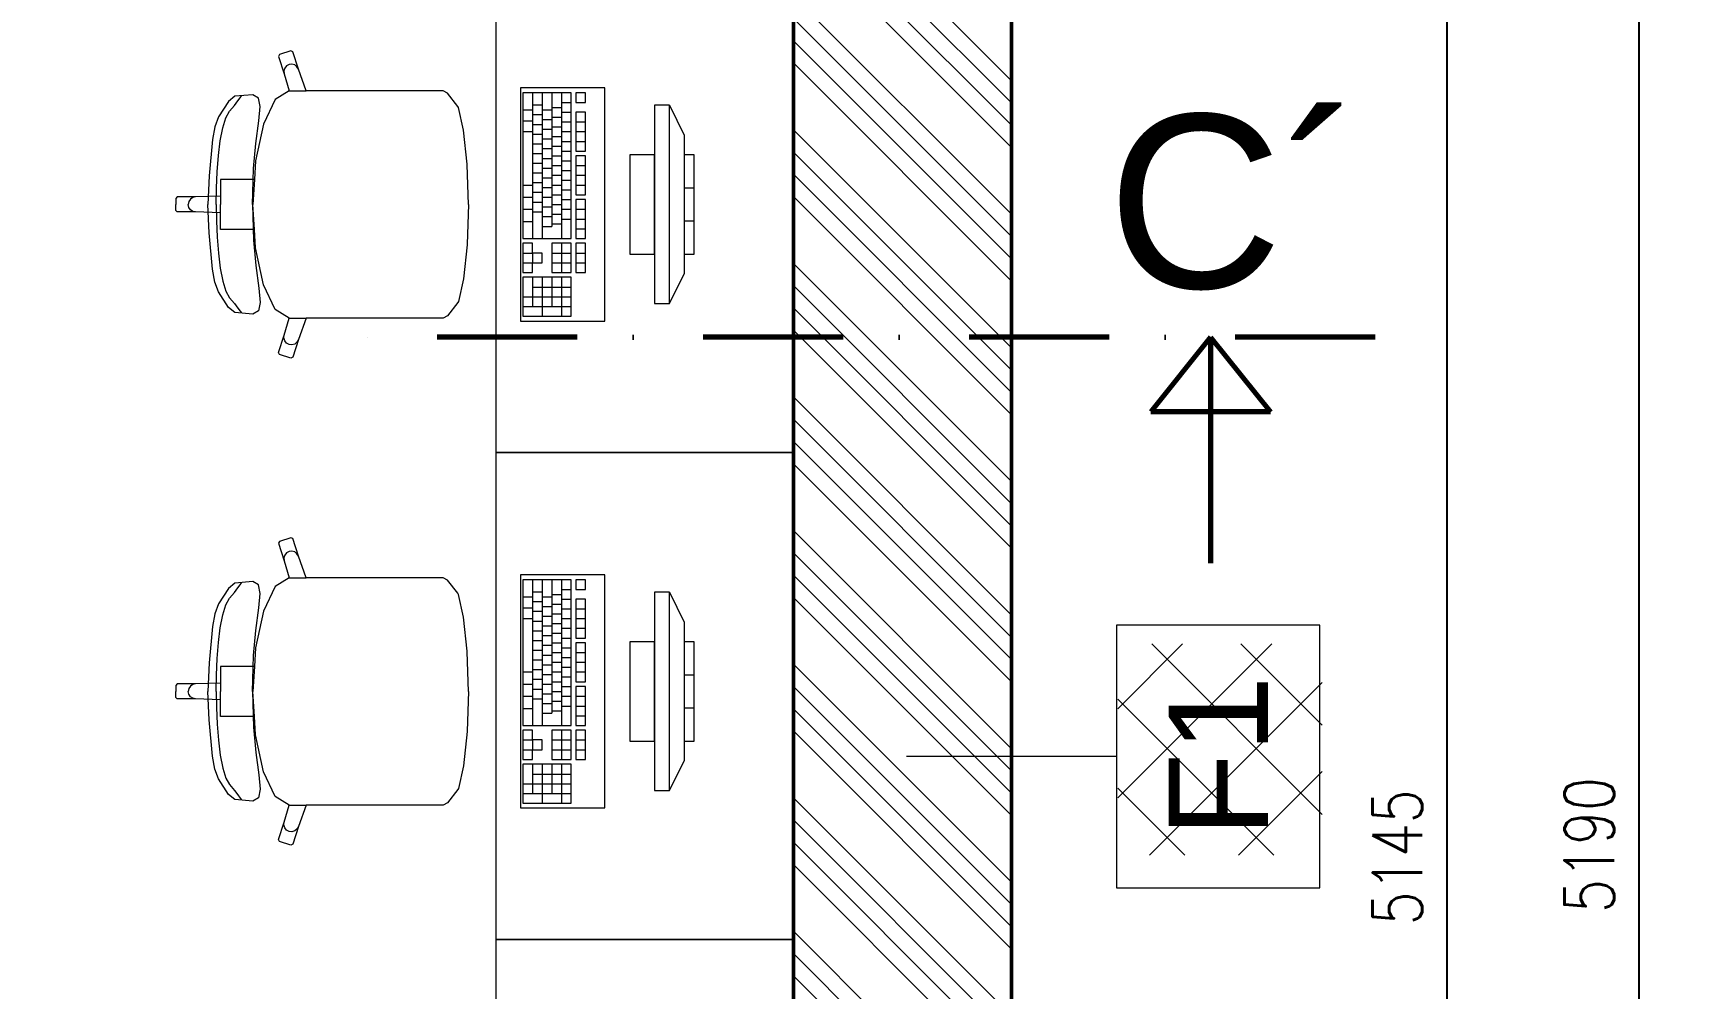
# Model space of a CAD drawing. Header units: millimetres. Extents: x 89194 to 559352, y -753138 to -204019.
# Drawn here: x 350765 to 354084, y -413281 to -411355 of the extents above; entities that cross this region are included whole.
import ezdxf

# ---------------------------------------------------------------- set-up
doc = ezdxf.new("R2010")
doc.units = ezdxf.units.MM
doc.header["$LTSCALE"] = 400
doc.header["$PDMODE"] = 3
doc.linetypes.add('Čerchovaná', pattern=[1340.555525, 705.555534, -352.777767, 0, -282.222223])
for name, color, linetype, lineweight in [('RG_koty', 7, 'Continuous', 9), ('RG_nábytek', 32, 'Continuous', 9), ('RG_skladby konstrukcí', 5, 'Continuous', 9), ('RG_velmi tlustá', 5, 'Continuous', 70), ('RG_zdivo nové', 1, 'Continuous', 50), ('RG_šrafy', 253, 'Continuous', 9)]:
    doc.layers.add(name, color=color, linetype=linetype, lineweight=lineweight)
doc.styles.add('Arial 200', font='Arial.ttf', dxfattribs={"height": 200})
doc.styles.add('GENERATED_STYLE_3', font='Arial.ttf')
doc.styles.add('Koty', font='romans.shx', dxfattribs={"width": 0.8})
doc.dimstyles.new('RG_50_vnitřní', dxfattribs={"dimscale": 50, "dimtxt": 2, "dimasz": 1.6, "dimexe": 1.15, "dimexo": 0, "dimgap": 1, "dimtad": 1, "dimdec": 0, "dimrnd": 5, "dimzin": 0, "dimdsep": 46, "dimtxsty": 'Koty', "dimblk1": 'OBLIQUE', "dimblk2": 'OBLIQUE', "dimsah": 1, "dimcen": 0.09, "dimclrd": 256, "dimclre": 256, "dimclrt": 2, "dimazin": 0, "dimtfac": 1, "dimtdec": 0, "dimtmove": 2, "dimatfit": 3, "dimfxl": 1.15, "dimfxlon": 1, "dimtolj": 1, "dimtzin": 0, "dimarcsym": 0})

# ---------------------------------------------------------------- blocks, each defined once
blk = doc.blocks.new('nabytek_c_1_02')
at = {"layer": 'RG_nábytek'}
for p, q in [((351698.4, -411169.2), (351698.4, -412169.2)), ((352298.4, -412169.2), (352298.4, -411169.2)), ((351262.5, -411348.7), (351260.6, -411352.5)), ((351260.6, -411352.5), (351272, -411387.9)), ((351285.2, -411341.2), (351262.5, -411348.7)), ((351276.5, -411371.7), (351272.9, -411376.4)), ((351281.6, -411368.9), (351276.5, -411371.7)), ((351287.4, -411368.2), (351281.6, -411368.9)), ((351289, -411343.1), (351285.2, -411341.2)), ((351293, -411369.8), (351287.4, -411368.2)), ((351300.4, -411378.5), (351289, -411343.1)), ((351297.6, -411373.4), (351293, -411369.8)), ((351300.4, -411378.5), (351297.6, -411373.4)), ((351272.9, -411376.4), (351271.3, -411382)), ((351271.3, -411382), (351272, -411387.9)), ((351272, -411387.9), (351281.6, -411422)), ((351316.1, -411421.9), (351300.4, -411378.5)), ((351172.6, -411433.1), (351159.4, -411443.6)), ((351208.7, -411429.8), (351172.6, -411433.1)), ((351178, -411442.4), (351183.2, -411436.2)), ((351183.2, -411436.2), (351185.8, -411432.4)), ((351220.2, -411436.5), (351208.7, -411429.8)), ((351223.3, -411453.7), (351220.2, -411436.5)), ((351253.8, -411439.4), (351230, -411489.1)), ((351281.6, -411422), (351253.8, -411439.4)), ((351281.8, -411421.9), (351281.6, -411422)), ((351281.8, -411421.9), (351316.1, -411421.9)), ((351525.2, -411421.9), (351316.1, -411421.9)), ((351561.3, -411421.9), (351525.2, -411421.9)), ((351592.3, -411421.9), (351561.3, -411421.9)), ((351600.9, -411426.5), (351592.3, -411421.9)), ((351622.1, -411453.3), (351600.9, -411426.5)), ((351918.4, -411416.2), (351748.4, -411416.2)), ((351748.4, -411416.2), (351748.4, -411886.2)), ((351753.2, -411426), (351753.2, -411719.7)), ((351850.2, -411426), (351753.2, -411426)), ((351772.6, -411426), (351772.6, -411719.7)), ((351792, -411426), (351792, -411719.7)), ((351811.4, -411426), (351811.4, -411695.3)), ((351830.8, -411426), (351830.8, -411719.7)), ((351850.2, -411719.7), (351850.2, -411426)), ((351859.9, -411426), (351859.9, -411445.6)), ((351879.3, -411426), (351859.9, -411426)), ((351879.3, -411445.6), (351879.3, -411426)), ((351918.4, -411886.2), (351918.4, -411416.2)), ((351159.4, -411443.6), (351139.3, -411474.7)), ((351154.1, -411476.4), (351161.8, -411463.2)), ((351161.8, -411463.2), (351171.8, -411451.5)), ((351171.8, -411451.5), (351178, -411442.4)), ((351220.7, -411482.7), (351223.3, -411453.7)), ((351622.9, -411455.4), (351622.1, -411453.3)), ((351633.6, -411501.3), (351622.9, -411455.4)), ((351753.2, -411460.3), (351772.6, -411460.3)), ((351772.6, -411450.5), (351792, -411450.5)), ((351772.6, -411470), (351792, -411470)), ((351792, -411460.3), (351811.4, -411460.3)), ((351811.4, -411455.4), (351830.8, -411455.4)), ((351830.8, -411445.6), (351850.2, -411445.6)), ((351830.8, -411465.2), (351850.2, -411465.2)), ((351859.9, -411445.6), (351879.3, -411445.6)), ((351859.9, -411465.2), (351859.9, -411543.5)), ((351879.3, -411465.2), (351859.9, -411465.2)), ((351879.3, -411543.5), (351879.3, -411465.2)), ((352018.4, -411451.2), (352018.4, -411851.2)), ((352048.4, -411451.2), (352018.4, -411451.2)), ((352048.4, -411851.2), (352048.4, -411451.2)), ((352048.4, -411451.2), (352078.4, -411511.2)), ((351132.1, -411494.6), (351127.3, -411520.5)), ((351139.3, -411474.7), (351132.1, -411494.6)), ((351142.9, -411522.7), (351147.8, -411496.7)), ((351147.8, -411496.7), (351154.1, -411476.4)), ((351230, -411489.1), (351214.1, -411563.5)), ((351214.9, -411528), (351220.7, -411482.7)), ((351640.8, -411570.1), (351633.6, -411501.3)), ((351753.2, -411482.3), (351772.6, -411482.3)), ((351753.2, -411504.3), (351772.6, -411504.3)), ((351772.6, -411489.6), (351792, -411489.6)), ((351792, -411479.8), (351811.4, -411479.8)), ((351792, -411499.4), (351811.4, -411499.4)), ((351811.4, -411474.9), (351830.8, -411474.9)), ((351811.4, -411494.5), (351830.8, -411494.5)), ((351830.8, -411484.7), (351850.2, -411484.7)), ((351830.8, -411504.3), (351850.2, -411504.3)), ((351859.9, -411484.7), (351879.3, -411484.7)), ((351859.9, -411504.3), (351879.3, -411504.3)), ((351127.3, -411520.5), (351120.3, -411593.7)), ((351139.2, -411552.7), (351142.9, -411522.7)), ((351210.2, -411578.9), (351214.9, -411528)), ((351772.6, -411509.2), (351792, -411509.2)), ((351772.6, -411528.8), (351792, -411528.8)), ((351792, -411519), (351811.4, -411519)), ((351792, -411538.6), (351811.4, -411538.6)), ((351811.4, -411514.1), (351830.8, -411514.1)), ((351811.4, -411533.7), (351830.8, -411533.7)), ((351830.8, -411523.9), (351850.2, -411523.9)), ((351859.9, -411523.9), (351879.3, -411523.9)), ((352078.4, -411511.2), (352078.4, -411791.2)), ((351136.7, -411585.1), (351139.2, -411552.7)), ((351214.1, -411563.5), (351211.7, -411600.9)), ((351640.9, -411571.2), (351640.8, -411570.1)), ((351643.4, -411651.2), (351640.9, -411571.2)), ((351772.6, -411548.4), (351792, -411548.4)), ((351772.6, -411568), (351792, -411568)), ((351792, -411558.2), (351811.4, -411558.2)), ((351811.4, -411553.3), (351830.8, -411553.3)), ((351811.4, -411572.9), (351830.8, -411572.9)), ((351830.8, -411543.5), (351850.2, -411543.5)), ((351830.8, -411563.1), (351850.2, -411563.1)), ((351859.9, -411543.5), (351879.3, -411543.5)), ((351859.9, -411553.3), (351859.9, -411631.6)), ((351879.3, -411553.3), (351859.9, -411553.3)), ((351859.9, -411572.9), (351879.3, -411572.9)), ((351879.3, -411631.6), (351879.3, -411553.3)), ((351968.4, -411551.2), (351968.4, -411751.2)), ((352018.4, -411551.2), (351968.4, -411551.2)), ((352018.4, -411751.2), (352018.4, -411551.2)), ((352078.4, -411551.2), (352078.4, -411751.2)), ((352098.4, -411551.2), (352078.4, -411551.2)), ((352098.4, -411751.2), (352098.4, -411551.2)), ((351120.3, -411593.7), (351118.1, -411651.2)), ((351135.2, -411618.5), (351136.7, -411585.1)), ((351173, -411600.9), (351143.1, -411600.9)), ((351143.1, -411600.9), (351143.1, -411634.3)), ((351211.7, -411600.9), (351173, -411600.9)), ((351207.9, -411651.2), (351210.2, -411578.9)), ((351211.7, -411600.9), (351208.5, -411651.2)), ((351772.6, -411587.5), (351792, -411587.5)), ((351792, -411577.8), (351811.4, -411577.8)), ((351792, -411597.3), (351811.4, -411597.3)), ((351811.4, -411592.4), (351830.8, -411592.4)), ((351830.8, -411582.7), (351850.2, -411582.7)), ((351830.8, -411602.2), (351850.2, -411602.2)), ((351859.9, -411592.4), (351879.3, -411592.4)), ((351056.3, -411636.1), (351053.4, -411639.1)), ((351053.4, -411639.1), (351053.4, -411651.2)), ((351093.2, -411636.1), (351056.3, -411636.1)), ((351087.5, -411637.2), (351082.7, -411640.5)), ((351093.2, -411636.1), (351087.5, -411637.2)), ((351143.1, -411634.3), (351093.2, -411636.1)), ((351134.7, -411651.2), (351135.2, -411618.5)), ((351143.1, -411634.3), (351143.1, -411651.2)), ((351753.2, -411612), (351772.6, -411612)), ((351753.2, -411636.5), (351772.6, -411636.5)), ((351772.6, -411607.1), (351792, -411607.1)), ((351772.6, -411626.7), (351792, -411626.7)), ((351792, -411616.9), (351811.4, -411616.9)), ((351792, -411636.5), (351811.4, -411636.5)), ((351811.4, -411612), (351830.8, -411612)), ((351811.4, -411631.6), (351830.8, -411631.6)), ((351830.8, -411621.8), (351850.2, -411621.8)), ((351859.9, -411612), (351879.3, -411612)), ((351859.9, -411631.6), (351879.3, -411631.6)), ((352078.4, -411617.9), (352098.4, -411617.9)), ((351053.4, -411663.3), (351053.4, -411651.2)), ((351056.3, -411666.3), (351053.4, -411663.3)), ((351093.2, -411666.3), (351056.3, -411666.3)), ((351079.4, -411645.4), (351078.3, -411651.2)), ((351079.4, -411657), (351078.3, -411651.2)), ((351082.7, -411640.5), (351079.4, -411645.4)), ((351082.7, -411661.9), (351079.4, -411657)), ((351087.5, -411665.1), (351082.7, -411661.9)), ((351093.2, -411666.3), (351087.5, -411665.1)), ((351143.1, -411668.1), (351093.2, -411666.3)), ((351120.3, -411708.7), (351118.1, -411651.2)), ((351134.7, -411651.2), (351135.2, -411683.9)), ((351143.1, -411668.1), (351143.1, -411651.2)), ((351143.1, -411701.5), (351143.1, -411668.1)), ((351207.9, -411651.2), (351210.2, -411723.5)), ((351211.7, -411701.5), (351208.5, -411651.2)), ((351643.4, -411651.2), (351640.9, -411731.2)), ((351753.2, -411661), (351772.6, -411661)), ((351772.6, -411646.3), (351792, -411646.3)), ((351772.6, -411665.9), (351792, -411665.9)), ((351792, -411656.1), (351811.4, -411656.1)), ((351811.4, -411651.2), (351830.8, -411651.2)), ((351811.4, -411670.8), (351830.8, -411670.8)), ((351830.8, -411641.4), (351850.2, -411641.4)), ((351830.8, -411661), (351850.2, -411661)), ((351859.9, -411641.4), (351859.9, -411719.7)), ((351879.3, -411641.4), (351859.9, -411641.4)), ((351859.9, -411661), (351879.3, -411661)), ((351879.3, -411719.7), (351879.3, -411641.4)), ((351135.2, -411683.9), (351136.7, -411717.3)), ((351173, -411701.5), (351143.1, -411701.5)), ((351211.7, -411701.5), (351173, -411701.5)), ((351214.1, -411738.9), (351211.7, -411701.5)), ((351753.2, -411685.5), (351772.6, -411685.5)), ((351792, -411675.7), (351811.4, -411675.7)), ((351792, -411695.3), (351811.4, -411695.3)), ((351811.4, -411690.4), (351830.8, -411690.4)), ((351830.8, -411680.6), (351850.2, -411680.6)), ((351859.9, -411680.6), (351879.3, -411680.6)), ((351859.9, -411700.2), (351879.3, -411700.2)), ((352078.4, -411684.5), (352098.4, -411684.5)), ((351127.3, -411781.9), (351120.3, -411708.7)), ((351136.7, -411717.3), (351139.2, -411749.7)), ((351210.2, -411723.5), (351214.9, -411774.4)), ((351230, -411813.3), (351214.1, -411738.9)), ((351640.8, -411732.3), (351633.6, -411801)), ((351640.9, -411731.2), (351640.8, -411732.3)), ((351753.2, -411719.7), (351850.2, -411719.7)), ((351753.2, -411729.5), (351753.2, -411788.3)), ((351772.6, -411729.5), (351753.2, -411729.5)), ((351772.6, -411749.1), (351772.6, -411729.5)), ((351811.4, -411729.5), (351811.4, -411788.3)), ((351850.2, -411729.5), (351811.4, -411729.5)), ((351830.8, -411729.5), (351830.8, -411788.3)), ((351850.2, -411788.3), (351850.2, -411729.5)), ((351859.9, -411719.7), (351879.3, -411719.7)), ((351859.9, -411729.5), (351859.9, -411788.3)), ((351879.3, -411729.5), (351859.9, -411729.5)), ((351879.3, -411788.3), (351879.3, -411729.5)), ((351139.2, -411749.7), (351142.9, -411779.7)), ((351753.2, -411749.1), (351772.6, -411749.1)), ((351753.2, -411768.7), (351772.6, -411768.7)), ((351792, -411749.1), (351772.6, -411749.1)), ((351772.6, -411749.1), (351772.6, -411768.7)), ((351772.6, -411788.3), (351772.6, -411768.7)), ((351772.6, -411768.7), (351792, -411768.7)), ((351792, -411768.7), (351792, -411749.1)), ((351811.4, -411749.1), (351850.2, -411749.1)), ((351811.4, -411768.7), (351850.2, -411768.7)), ((351859.9, -411749.1), (351879.3, -411749.1)), ((351859.9, -411768.7), (351879.3, -411768.7)), ((351968.4, -411751.2), (352018.4, -411751.2)), ((352078.4, -411751.2), (352098.4, -411751.2)), ((351132.1, -411807.8), (351127.3, -411781.9)), ((351142.9, -411779.7), (351147.8, -411805.7)), ((351147.8, -411805.7), (351154.1, -411826)), ((351214.9, -411774.4), (351220.7, -411819.7)), ((351633.6, -411801), (351622.9, -411847)), ((351753.2, -411788.3), (351772.6, -411788.3)), ((351753.2, -411798.1), (351753.2, -411876.4)), ((351850.2, -411798.1), (351753.2, -411798.1)), ((351772.6, -411798.1), (351772.6, -411856.8)), ((351792, -411798.1), (351792, -411876.4)), ((351811.4, -411788.3), (351850.2, -411788.3)), ((351811.4, -411798.1), (351811.4, -411856.8)), ((351830.8, -411798.1), (351830.8, -411876.4)), ((351850.2, -411876.4), (351850.2, -411798.1)), ((351859.9, -411788.3), (351879.3, -411788.3)), ((352048.4, -411851.2), (352078.4, -411791.2)), ((351139.3, -411827.7), (351132.1, -411807.8)), ((351159.4, -411858.8), (351139.3, -411827.7)), ((351154.1, -411826), (351161.8, -411839.2)), ((351220.7, -411819.7), (351223.3, -411848.6)), ((351253.8, -411863), (351230, -411813.3)), ((351753.2, -411837.2), (351850.2, -411837.2)), ((351772.6, -411817.7), (351850.2, -411817.7)), ((351172.6, -411869.3), (351159.4, -411858.8)), ((351161.8, -411839.2), (351171.8, -411850.9)), ((351171.8, -411850.9), (351178, -411860)), ((351208.7, -411872.6), (351172.6, -411869.3)), ((351178, -411860), (351183.2, -411866.2)), ((351183.2, -411866.2), (351185.8, -411870)), ((351220.2, -411865.9), (351208.7, -411872.6)), ((351223.3, -411848.6), (351220.2, -411865.9)), ((351281.6, -411880.3), (351253.8, -411863)), ((351622.1, -411849.1), (351600.9, -411875.9)), ((351622.9, -411847), (351622.1, -411849.1)), ((351753.2, -411856.8), (351850.2, -411856.8)), ((352018.4, -411851.2), (352048.4, -411851.2)), ((351272, -411914.5), (351281.6, -411880.3)), ((351281.8, -411880.5), (351281.6, -411880.3)), ((351281.8, -411880.5), (351316.1, -411880.5)), ((351316.1, -411880.5), (351300.4, -411923.8)), ((351525.2, -411880.5), (351316.1, -411880.5)), ((351561.3, -411880.5), (351525.2, -411880.5)), ((351592.3, -411880.5), (351561.3, -411880.5)), ((351600.9, -411875.9), (351592.3, -411880.5)), ((351748.4, -411886.2), (351918.4, -411886.2)), ((351753.2, -411876.4), (351850.2, -411876.4)), ((351260.6, -411949.9), (351272, -411914.5)), ((351271.3, -411920.4), (351272, -411914.5)), ((351272.9, -411926), (351271.3, -411920.4)), ((351276.5, -411930.7), (351272.9, -411926)), ((351281.6, -411933.5), (351276.5, -411930.7)), ((351287.4, -411934.2), (351281.6, -411933.5)), ((351293, -411932.6), (351287.4, -411934.2)), ((351300.4, -411923.8), (351289, -411959.3)), ((351297.6, -411929), (351293, -411932.6)), ((351300.4, -411923.8), (351297.6, -411929)), ((351262.5, -411953.7), (351260.6, -411949.9)), ((351285.2, -411961.2), (351262.5, -411953.7)), ((351289, -411959.3), (351285.2, -411961.2)), ((351698.4, -412151.2), (352298.4, -412151.2)), ((352298.4, -412151.2), (351698.4, -412151.2)), ((351698.4, -412151.2), (351698.4, -413151.2)), ((352298.4, -413151.2), (352298.4, -412151.2)), ((351262.5, -412330.7), (351260.6, -412334.5)), ((351260.6, -412334.5), (351272, -412369.9)), ((351285.2, -412323.2), (351262.5, -412330.7)), ((351289, -412325.1), (351285.2, -412323.2)), ((351300.4, -412360.5), (351289, -412325.1)), ((351272.9, -412358.4), (351271.3, -412364)), ((351271.3, -412364), (351272, -412369.9)), ((351272, -412369.9), (351281.6, -412404)), ((351276.5, -412353.7), (351272.9, -412358.4)), ((351281.6, -412350.9), (351276.5, -412353.7)), ((351287.4, -412350.2), (351281.6, -412350.9)), ((351293, -412351.8), (351287.4, -412350.2)), ((351297.6, -412355.4), (351293, -412351.8)), ((351300.4, -412360.5), (351297.6, -412355.4)), ((351316.1, -412403.9), (351300.4, -412360.5)), ((351918.4, -412398.2), (351748.4, -412398.2)), ((351748.4, -412398.2), (351748.4, -412868.2)), ((351918.4, -412868.2), (351918.4, -412398.2)), ((351159.4, -412425.6), (351139.3, -412456.7)), ((351172.6, -412415.1), (351159.4, -412425.6)), ((351161.8, -412445.2), (351171.8, -412433.5)), ((351171.8, -412433.5), (351178, -412424.4)), ((351208.7, -412411.8), (351172.6, -412415.1)), ((351178, -412424.4), (351183.2, -412418.2)), ((351183.2, -412418.2), (351185.8, -412414.4)), ((351220.2, -412418.5), (351208.7, -412411.8)), ((351223.3, -412435.7), (351220.2, -412418.5)), ((351220.7, -412464.7), (351223.3, -412435.7)), ((351253.8, -412421.4), (351230, -412471.1)), ((351281.6, -412404), (351253.8, -412421.4)), ((351281.8, -412403.9), (351281.6, -412404)), ((351281.8, -412403.9), (351316.1, -412403.9)), ((351525.2, -412403.9), (351316.1, -412403.9)), ((351561.3, -412403.9), (351525.2, -412403.9)), ((351592.3, -412403.9), (351561.3, -412403.9)), ((351600.9, -412408.5), (351592.3, -412403.9)), ((351622.1, -412435.3), (351600.9, -412408.5)), ((351622.9, -412437.4), (351622.1, -412435.3)), ((351753.2, -412408), (351753.2, -412701.7)), ((351850.2, -412408), (351753.2, -412408)), ((351772.6, -412408), (351772.6, -412701.7)), ((351772.6, -412432.5), (351792, -412432.5)), ((351792, -412408), (351792, -412701.7)), ((351811.4, -412408), (351811.4, -412677.3)), ((351830.8, -412408), (351830.8, -412701.7)), ((351830.8, -412427.6), (351850.2, -412427.6)), ((351850.2, -412701.7), (351850.2, -412408)), ((351859.9, -412408), (351859.9, -412427.6)), ((351879.3, -412408), (351859.9, -412408)), ((351859.9, -412427.6), (351879.3, -412427.6)), ((351879.3, -412427.6), (351879.3, -412408)), ((352018.4, -412433.2), (352018.4, -412833.2)), ((352048.4, -412433.2), (352018.4, -412433.2)), ((352048.4, -412833.2), (352048.4, -412433.2)), ((352048.4, -412433.2), (352078.4, -412493.2)), ((351139.3, -412456.7), (351132.1, -412476.6)), ((351147.8, -412478.7), (351154.1, -412458.4)), ((351154.1, -412458.4), (351161.8, -412445.2)), ((351214.9, -412510), (351220.7, -412464.7)), ((351633.6, -412483.3), (351622.9, -412437.4)), ((351753.2, -412442.3), (351772.6, -412442.3)), ((351753.2, -412464.3), (351772.6, -412464.3)), ((351772.6, -412452), (351792, -412452)), ((351792, -412442.3), (351811.4, -412442.3)), ((351792, -412461.8), (351811.4, -412461.8)), ((351811.4, -412437.4), (351830.8, -412437.4)), ((351811.4, -412456.9), (351830.8, -412456.9)), ((351830.8, -412447.2), (351850.2, -412447.2)), ((351830.8, -412466.7), (351850.2, -412466.7)), ((351859.9, -412447.2), (351859.9, -412525.5)), ((351879.3, -412447.2), (351859.9, -412447.2)), ((351859.9, -412466.7), (351879.3, -412466.7)), ((351879.3, -412525.5), (351879.3, -412447.2)), ((351127.3, -412502.5), (351120.3, -412575.7)), ((351132.1, -412476.6), (351127.3, -412502.5)), ((351142.9, -412504.7), (351147.8, -412478.7)), ((351230, -412471.1), (351214.1, -412545.5)), ((351640.8, -412552.1), (351633.6, -412483.3)), ((351753.2, -412486.3), (351772.6, -412486.3)), ((351772.6, -412471.6), (351792, -412471.6)), ((351772.6, -412491.2), (351792, -412491.2)), ((351792, -412481.4), (351811.4, -412481.4)), ((351792, -412501), (351811.4, -412501)), ((351811.4, -412476.5), (351830.8, -412476.5)), ((351811.4, -412496.1), (351830.8, -412496.1)), ((351830.8, -412486.3), (351850.2, -412486.3)), ((351859.9, -412486.3), (351879.3, -412486.3)), ((352078.4, -412493.2), (352078.4, -412773.2)), ((351136.7, -412567.1), (351139.2, -412534.7)), ((351139.2, -412534.7), (351142.9, -412504.7)), ((351210.2, -412560.9), (351214.9, -412510)), ((351772.6, -412510.8), (351792, -412510.8)), ((351772.6, -412530.4), (351792, -412530.4)), ((351792, -412520.6), (351811.4, -412520.6)), ((351811.4, -412515.7), (351830.8, -412515.7)), ((351811.4, -412535.3), (351830.8, -412535.3)), ((351830.8, -412505.9), (351850.2, -412505.9)), ((351830.8, -412525.5), (351850.2, -412525.5)), ((351859.9, -412505.9), (351879.3, -412505.9)), ((351859.9, -412525.5), (351879.3, -412525.5)), ((351859.9, -412535.3), (351859.9, -412613.6)), ((351879.3, -412535.3), (351859.9, -412535.3)), ((351879.3, -412613.6), (351879.3, -412535.3)), ((351968.4, -412533.2), (351968.4, -412733.2)), ((352018.4, -412533.2), (351968.4, -412533.2)), ((352018.4, -412733.2), (352018.4, -412533.2)), ((352078.4, -412533.2), (352078.4, -412733.2)), ((352098.4, -412533.2), (352078.4, -412533.2)), ((352098.4, -412733.2), (352098.4, -412533.2)), ((351135.2, -412600.5), (351136.7, -412567.1)), ((351207.9, -412633.2), (351210.2, -412560.9)), ((351214.1, -412545.5), (351211.7, -412582.9)), ((351640.9, -412553.2), (351640.8, -412552.1)), ((351643.4, -412633.2), (351640.9, -412553.2)), ((351772.6, -412550), (351792, -412550)), ((351792, -412540.2), (351811.4, -412540.2)), ((351792, -412559.8), (351811.4, -412559.8)), ((351811.4, -412554.9), (351830.8, -412554.9)), ((351830.8, -412545.1), (351850.2, -412545.1)), ((351830.8, -412564.7), (351850.2, -412564.7)), ((351859.9, -412554.9), (351879.3, -412554.9)), ((351120.3, -412575.7), (351118.1, -412633.2)), ((351134.7, -412633.2), (351135.2, -412600.5)), ((351173, -412582.9), (351143.1, -412582.9)), ((351143.1, -412582.9), (351143.1, -412616.3)), ((351211.7, -412582.9), (351173, -412582.9)), ((351211.7, -412582.9), (351208.5, -412633.2)), ((351753.2, -412594), (351772.6, -412594)), ((351772.6, -412569.5), (351792, -412569.5)), ((351772.6, -412589.1), (351792, -412589.1)), ((351792, -412579.3), (351811.4, -412579.3)), ((351792, -412598.9), (351811.4, -412598.9)), ((351811.4, -412574.4), (351830.8, -412574.4)), ((351811.4, -412594), (351830.8, -412594)), ((351830.8, -412584.2), (351850.2, -412584.2)), ((351859.9, -412574.4), (351879.3, -412574.4)), ((351859.9, -412594), (351879.3, -412594)), ((352078.4, -412599.9), (352098.4, -412599.9)), ((351056.3, -412618.1), (351053.4, -412621.1)), ((351053.4, -412621.1), (351053.4, -412633.2)), ((351053.4, -412645.3), (351053.4, -412633.2)), ((351093.2, -412618.1), (351056.3, -412618.1)), ((351079.4, -412627.4), (351078.3, -412633.2)), ((351079.4, -412639), (351078.3, -412633.2)), ((351082.7, -412622.5), (351079.4, -412627.4)), ((351087.5, -412619.2), (351082.7, -412622.5)), ((351093.2, -412618.1), (351087.5, -412619.2)), ((351143.1, -412616.3), (351093.2, -412618.1)), ((351120.3, -412690.7), (351118.1, -412633.2)), ((351134.7, -412633.2), (351135.2, -412665.9)), ((351143.1, -412616.3), (351143.1, -412633.2)), ((351143.1, -412650.1), (351143.1, -412633.2)), ((351207.9, -412633.2), (351210.2, -412705.5)), ((351211.7, -412683.5), (351208.5, -412633.2)), ((351643.4, -412633.2), (351640.9, -412713.2)), ((351753.2, -412618.5), (351772.6, -412618.5)), ((351772.6, -412608.7), (351792, -412608.7)), ((351772.6, -412628.3), (351792, -412628.3)), ((351792, -412618.5), (351811.4, -412618.5)), ((351811.4, -412613.6), (351830.8, -412613.6)), ((351811.4, -412633.2), (351830.8, -412633.2)), ((351830.8, -412603.8), (351850.2, -412603.8)), ((351830.8, -412623.4), (351850.2, -412623.4)), ((351859.9, -412613.6), (351879.3, -412613.6)), ((351859.9, -412623.4), (351859.9, -412701.7)), ((351879.3, -412623.4), (351859.9, -412623.4)), ((351879.3, -412701.7), (351879.3, -412623.4)), ((351056.3, -412648.3), (351053.4, -412645.3)), ((351093.2, -412648.3), (351056.3, -412648.3)), ((351082.7, -412643.9), (351079.4, -412639)), ((351087.5, -412647.1), (351082.7, -412643.9)), ((351093.2, -412648.3), (351087.5, -412647.1)), ((351143.1, -412650.1), (351093.2, -412648.3)), ((351135.2, -412665.9), (351136.7, -412699.3)), ((351143.1, -412683.5), (351143.1, -412650.1)), ((351753.2, -412643), (351772.6, -412643)), ((351753.2, -412667.5), (351772.6, -412667.5)), ((351772.6, -412647.9), (351792, -412647.9)), ((351792, -412638.1), (351811.4, -412638.1)), ((351792, -412657.7), (351811.4, -412657.7)), ((351811.4, -412652.8), (351830.8, -412652.8)), ((351830.8, -412643), (351850.2, -412643)), ((351830.8, -412662.6), (351850.2, -412662.6)), ((351859.9, -412643), (351879.3, -412643)), ((351859.9, -412662.6), (351879.3, -412662.6)), ((352078.4, -412666.5), (352098.4, -412666.5)), ((351127.3, -412763.9), (351120.3, -412690.7)), ((351136.7, -412699.3), (351139.2, -412731.7)), ((351173, -412683.5), (351143.1, -412683.5)), ((351211.7, -412683.5), (351173, -412683.5)), ((351214.1, -412720.9), (351211.7, -412683.5)), ((351753.2, -412701.7), (351850.2, -412701.7)), ((351792, -412677.3), (351811.4, -412677.3)), ((351811.4, -412672.4), (351830.8, -412672.4)), ((351859.9, -412682.2), (351879.3, -412682.2)), ((351859.9, -412701.7), (351879.3, -412701.7)), ((351139.2, -412731.7), (351142.9, -412761.7)), ((351210.2, -412705.5), (351214.9, -412756.4)), ((351230, -412795.3), (351214.1, -412720.9)), ((351640.8, -412714.3), (351633.6, -412783)), ((351640.9, -412713.2), (351640.8, -412714.3)), ((351753.2, -412711.5), (351753.2, -412770.3)), ((351772.6, -412711.5), (351753.2, -412711.5)), ((351753.2, -412731.1), (351772.6, -412731.1)), ((351772.6, -412731.1), (351772.6, -412711.5)), ((351792, -412731.1), (351772.6, -412731.1)), ((351772.6, -412731.1), (351772.6, -412750.7)), ((351792, -412750.7), (351792, -412731.1)), ((351811.4, -412711.5), (351811.4, -412770.3)), ((351850.2, -412711.5), (351811.4, -412711.5)), ((351811.4, -412731.1), (351850.2, -412731.1)), ((351830.8, -412711.5), (351830.8, -412770.3)), ((351850.2, -412770.3), (351850.2, -412711.5)), ((351859.9, -412711.5), (351859.9, -412770.3)), ((351879.3, -412711.5), (351859.9, -412711.5)), ((351859.9, -412731.1), (351879.3, -412731.1)), ((351879.3, -412770.3), (351879.3, -412711.5)), ((351968.4, -412733.2), (352018.4, -412733.2)), ((352078.4, -412733.2), (352098.4, -412733.2)), ((351132.1, -412789.8), (351127.3, -412763.9)), ((351142.9, -412761.7), (351147.8, -412787.7)), ((351214.9, -412756.4), (351220.7, -412801.7)), ((351753.2, -412750.7), (351772.6, -412750.7)), ((351772.6, -412770.3), (351772.6, -412750.7)), ((351772.6, -412750.7), (351792, -412750.7)), ((351811.4, -412750.7), (351850.2, -412750.7)), ((351859.9, -412750.7), (351879.3, -412750.7)), ((351139.3, -412809.7), (351132.1, -412789.8)), ((351147.8, -412787.7), (351154.1, -412808)), ((351253.8, -412845), (351230, -412795.3)), ((351633.6, -412783), (351622.9, -412829)), ((351753.2, -412770.3), (351772.6, -412770.3)), ((351753.2, -412780.1), (351753.2, -412858.4)), ((351850.2, -412780.1), (351753.2, -412780.1)), ((351772.6, -412780.1), (351772.6, -412838.8)), ((351772.6, -412799.7), (351850.2, -412799.7)), ((351792, -412780.1), (351792, -412858.4)), ((351811.4, -412770.3), (351850.2, -412770.3)), ((351811.4, -412780.1), (351811.4, -412838.8)), ((351830.8, -412780.1), (351830.8, -412858.4)), ((351850.2, -412858.4), (351850.2, -412780.1)), ((351859.9, -412770.3), (351879.3, -412770.3)), ((352048.4, -412833.2), (352078.4, -412773.2)), ((351159.4, -412840.8), (351139.3, -412809.7)), ((351154.1, -412808), (351161.8, -412821.2)), ((351161.8, -412821.2), (351171.8, -412832.9)), ((351171.8, -412832.9), (351178, -412842)), ((351223.3, -412830.6), (351220.2, -412847.9)), ((351220.7, -412801.7), (351223.3, -412830.6)), ((351622.1, -412831.1), (351600.9, -412857.9)), ((351622.9, -412829), (351622.1, -412831.1)), ((351753.2, -412819.2), (351850.2, -412819.2)), ((352018.4, -412833.2), (352048.4, -412833.2)), ((351172.6, -412851.3), (351159.4, -412840.8)), ((351208.7, -412854.6), (351172.6, -412851.3)), ((351178, -412842), (351183.2, -412848.2)), ((351183.2, -412848.2), (351185.8, -412852)), ((351220.2, -412847.9), (351208.7, -412854.6)), ((351281.6, -412862.3), (351253.8, -412845)), ((351272, -412896.5), (351281.6, -412862.3)), ((351281.8, -412862.5), (351281.6, -412862.3)), ((351281.8, -412862.5), (351316.1, -412862.5)), ((351316.1, -412862.5), (351300.4, -412905.8)), ((351525.2, -412862.5), (351316.1, -412862.5)), ((351561.3, -412862.5), (351525.2, -412862.5)), ((351592.3, -412862.5), (351561.3, -412862.5)), ((351600.9, -412857.9), (351592.3, -412862.5)), ((351753.2, -412838.8), (351850.2, -412838.8)), ((351753.2, -412858.4), (351850.2, -412858.4)), ((351260.6, -412931.9), (351272, -412896.5)), ((351271.3, -412902.4), (351272, -412896.5)), ((351748.4, -412868.2), (351918.4, -412868.2)), ((351262.5, -412935.7), (351260.6, -412931.9)), ((351272.9, -412908), (351271.3, -412902.4)), ((351276.5, -412912.7), (351272.9, -412908)), ((351281.6, -412915.5), (351276.5, -412912.7)), ((351287.4, -412916.2), (351281.6, -412915.5)), ((351293, -412914.6), (351287.4, -412916.2)), ((351300.4, -412905.8), (351289, -412941.3)), ((351297.6, -412911), (351293, -412914.6)), ((351300.4, -412905.8), (351297.6, -412911)), ((351285.2, -412943.2), (351262.5, -412935.7)), ((351289, -412941.3), (351285.2, -412943.2)), ((351698.4, -413133.2), (352298.4, -413133.2)), ((352298.4, -413133.2), (351698.4, -413133.2)), ((351698.4, -413133.2), (351698.4, -414133.2)), ((352298.4, -414133.2), (352298.4, -413133.2))]:
    blk.add_line(p, q, dxfattribs=at)
blk = doc.blocks.new('_Oblique')
at = {"color": 0, "linetype": 'ByBlock', "lineweight": -2}
blk.add_line((-0.5, -0.5), (0.5, 0.5), dxfattribs=at)
blk = doc.blocks.new('*D307')
at = {"layer": 'Defpoints', "color": 0, "transparency": 16777216}
for p in [(352738.3, -410446), (353616.2, -410446), (352738.3, -415589.2)]:
    blk.add_point(p, dxfattribs=at)
at = {"layer": 'RG_koty', "lineweight": -2, "transparency": 16777216}
for p, q in [((353558.7, -410446), (353673.7, -410446)), ((353616.2, -415589.2), (353616.2, -410446)), ((353558.7, -415589.2), (353673.7, -415589.2))]:
    blk.add_line(p, q, dxfattribs=at)
at = {"layer": 'RG_koty', "lineweight": -2, "transparency": 16777216, "xscale": 80, "yscale": 80, "zscale": 80}
for p, rotation in [((353616.2, -410446), 90), ((353616.2, -415589.2), 270)]:
    blk.add_blockref('_Oblique', p, dxfattribs=dict(at, rotation=rotation))
at = {"layer": 'RG_koty', "color": 2, "transparency": 16777216, "insert": (353516.2, -413017.6), "char_height": 100, "attachment_point": 5, "rotation": 90, "style": 'Koty'}
blk.add_mtext('\\A1;5145', dxfattribs=at)
blk = doc.blocks.new('*D309')
at = {"layer": 'Defpoints', "color": 0, "transparency": 16777216}
for p in [(352738.3, -410396.7), (352738.3, -415589.2), (354003, -415589.2)]:
    blk.add_point(p, dxfattribs=at)
at = {"layer": 'RG_koty', "lineweight": -2, "transparency": 16777216}
for p, q in [((353945.5, -410396.7), (354060.5, -410396.7)), ((354003, -410396.7), (354003, -415589.2)), ((353945.5, -415589.2), (354060.5, -415589.2))]:
    blk.add_line(p, q, dxfattribs=at)
at = {"layer": 'RG_koty', "lineweight": -2, "transparency": 16777216, "xscale": 80, "yscale": 80, "zscale": 80}
for p, rotation in [((354003, -410396.7), 90), ((354003, -415589.2), 270)]:
    blk.add_blockref('_Oblique', p, dxfattribs=dict(at, rotation=rotation))
at = {"layer": 'RG_koty', "color": 2, "transparency": 16777216, "insert": (353903, -412993), "char_height": 100, "attachment_point": 5, "rotation": 90, "style": 'Koty'}
blk.add_mtext('\\A1;5190', dxfattribs=at)

msp = doc.modelspace()

# ---------------------------------------------------------------- hatches: boundary and pattern name
at = {"layer": 'RG_šrafy'}
h = msp.add_hatch(dxfattribs=at)
h.set_pattern_fill('ANSI37', color=256, scale=40)
h.set_pattern_definition([(45, (-38756.65, -88521.15), (-89.80256, 89.80256), []), (135, (-38756.65, -88521.15), (-89.80256, -89.80256), [])])
h.paths.add_polyline_path([(352776.7, -559723.7), (352560.8, -560335.8), (352738.3, -560398.3), (352738.3, -560396.7), (354230.3, -560923.8), (354445.9, -560311.5)])
h.paths.add_polyline_path([(338061.1, -404661.8), (338099.3, -404553.4), (337599.9, -404377.5), (337384.1, -404990.7), (337775, -405128.3), (337883.5, -405166.5)])
h.paths.add_polyline_path([(340797.9, -405503.5), (340582, -406116.6), (341902.5, -406581.6), (342118.4, -405968.5)])
h.paths.add_polyline_path([(345448, -407140.8), (344127.5, -406675.8), (344098.1, -406759.1), (343911.6, -407288.9), (344548.3, -407514.9), (344848.3, -407620.5), (345232.1, -407753.9)])
h.paths.add_polyline_path([(346042.2, -407350), (347362.8, -407814.9), (347146.9, -408428), (345825.3, -407963.8)])
h.paths.add_polyline_path([(354417, -410298.6), (352747.9, -409711), (352532, -410324), (352738.3, -410396.7), (354201.5, -410911.9)])
h.paths.add_polyline_path([(334948.3, -479098.2), (334238.5, -479099.2), (334238.5, -479749.5), (334948.3, -479748.2)])
h.paths.add_polyline_path([(338921.8, -479844.1), (337601.3, -479379.1), (337384.1, -479995.6), (337775, -480129.4), (337774.9, -480129.4), (337882.3, -480167.3), (338705.8, -480457.2)])
h.paths.add_polyline_path([(345448.8, -482142.9), (344128.3, -481677.8), (343912.1, -482291.6), (344548.3, -482515.8), (344848.3, -482621.5), (345235.5, -482756.9)])
h.paths.add_polyline_path([(346061.9, -482358.8), (345846, -482971.9), (347166.5, -483436.9), (347382.4, -482823.9)])
h.paths.add_polyline_path([(350038, -483759.1), (349822, -484372.2), (351491.5, -484960.2), (351707.5, -484347.1)])
h.paths.add_polyline_path([(352776.7, -484723.7), (352561.3, -485335.4), (352738.3, -485397.7), (354230.3, -485924.7), (354446.2, -485311.7)])
h.paths.add_polyline_path([(334948.3, -554097.2), (334238.5, -554098.2), (334238.5, -554748.5), (334948.3, -554747.2)])
h.paths.add_polyline_path([(337601.3, -554378.1), (337385.3, -554991.1), (337385.3, -554991.2), (337775, -555128.4), (337883.3, -555166.6), (338705.8, -555456.2), (338921.8, -554843.1)])
h.paths.add_polyline_path([(345448.8, -557141.9), (344128.3, -556676.8), (343912.1, -557290.8), (344548.3, -557514.9), (344848.3, -557620.5), (345231.9, -557754.6)])
h.paths.add_polyline_path([(346061.9, -557357.8), (345846, -557970.9), (347166.5, -558436), (347382.4, -557822.9)])
h.paths.add_polyline_path([(350038, -558758.1), (349822, -559371.2), (351491.5, -559959.2), (351707.1, -559347), (351616.6, -559315.1)])
h.paths.add_polyline_path([(353364.6, -413013.3), (353364.6, -412587.3), (352952.5, -412587.3), (352952.5, -413013.3)])
h = msp.add_hatch(dxfattribs=at)
h.set_pattern_fill('ANSI34,_O', color=256, scale=10, angle=90)
h.set_pattern_definition([(135, (-38756.65, -88521.15), (-134.70384, -134.70384), []), (135, (-38756.65, -88476.25), (-134.70384, -134.70384), []), (135, (-38756.65, -88431.34), (-134.70384, -134.70384), []), (135, (-38756.65, -88386.44), (-134.70384, -134.70384), [])])
h.paths.add_polyline_path([(334298.3, -404909.2), (334298.3, -404793.8), (333858.3, -404793.8), (333858.3, -415589.2), (334898.3, -415589.2), (334898.3, -415149.2), (334298.3, -415149.2), (334298.3, -413149.2), (334298.3, -409379.2), (334298.3, -409179.2), (334298.3, -407679.2), (334298.3, -407489.2)])
h.paths.add_polyline_path([(337698.3, -415149.2), (337698.3, -415149.2), (336998.3, -415149.2), (336698.3, -415149.2), (336198.3, -415149.2), (336198.3, -415589.2), (337698.3, -415589.2)])
h.paths.add_polyline_path([(341573.3, -415149.2), (341573.3, -415149.2), (340073.3, -415149.2), (340073.3, -415589.2), (341573.3, -415589.2)])
h.paths.add_polyline_path([(345448.3, -415149.2), (345448.3, -415149.2), (344848.3, -415149.2), (344548.3, -415149.2), (343948.3, -415149.2), (343948.3, -415589.2), (343948.3, -415589.2), (345448.3, -415589.2)])
h.paths.add_polyline_path([(349323.3, -415149.2), (349323.3, -415149.2), (347823.3, -415149.2), (347823.3, -415589.2), (349323.3, -415589.2)])
h.paths.add_polyline_path([(352738.3, -410446), (352298.4, -410291.1), (352298.4, -411219.2), (352298.4, -412219.2), (352298.4, -413201.2), (352298.4, -414183.2), (352298.4, -415149.2), (351698.4, -415149.2), (351698.4, -415165.2), (351698.3, -415589.2), (352738.3, -415589.2)])

# ---------------------------------------------------------------- linework, layer by layer
at = {"layer": 'RG_skladby konstrukcí'}
msp.add_lwpolyline([(353360, -413079.5), (353360, -412549.5), (352950, -412549.5), (352950, -413079.5)], close=True, dxfattribs=at)
msp.add_lwpolyline([(352950, -412814.5), (352526.6, -412814.5)], dxfattribs=at)
at = {"layer": 'RG_velmi tlustá', "linetype": 'Čerchovaná', "ltscale": 0.001}
msp.add_line((353471.5, -411968.8), (351413.7, -411968.7), dxfattribs=at)
at = {"layer": 'RG_velmi tlustá'}
for p, q in [((353139.5, -411968.7), (353019.1, -412119.4)), ((353139.5, -411968.7), (353139.6, -412424.4)), ((353139.5, -411968.7), (353260, -412119.4)), ((353139.6, -412119.4), (353019.1, -412119.4)), ((353260, -412119.4), (353139.6, -412119.4))]:
    msp.add_line(p, q, dxfattribs=at)
at = {"layer": 'RG_zdivo nové'}
msp.add_lwpolyline([(352738.3, -410396.7), (352738.3, -415589.2), (351698.3, -415589.2), (351698.3, -415149.2), (352298.3, -415149.2), (352298.3, -410241.8)], dxfattribs=at)

# ---------------------------------------------------------------- block references
at = {"layer": 'RG_nábytek'}
msp.add_blockref('nabytek_c_1_02', (0, -50), dxfattribs=at)

# ---------------------------------------------------------------- texts
at = {"layer": 'RG_skladby konstrukcí', "insert": (353155, -412814.5), "char_height": 200, "width": 530, "attachment_point": 5, "rotation": 90, "style": 'Arial 200'}
msp.add_mtext('F1', dxfattribs=at)
at = {"layer": 'RG_velmi tlustá', "insert": (353189.4, -411519.8), "char_height": 350, "attachment_point": 2, "style": 'GENERATED_STYLE_3'}
msp.add_mtext('C´', dxfattribs=at)

# ---------------------------------------------------------------- dimensions: what is measured, and where the dimension line sits
at = {"layer": 'RG_koty'}
for base, p1, p2, picture, middle in [((354002.9548, -415589.1936), (352738.3127, -410396.7129), (352738.3127, -415589.1936), '*D309', (353902.9548, -412992.9533)), ((353616.2, -410446), (352738.3, -415589.2), (352738.3, -410446), '*D307', (353516.2, -413017.6))]:
    dim = msp.add_linear_dim(base=base, p1=p1, p2=p2, angle=90, dimstyle='RG_50_vnitřní', dxfattribs=at)
    dim.commit()
    dim.dimension.update_dxf_attribs({"geometry": picture, "text_midpoint": middle})

doc.saveas('drawing.dxf')
